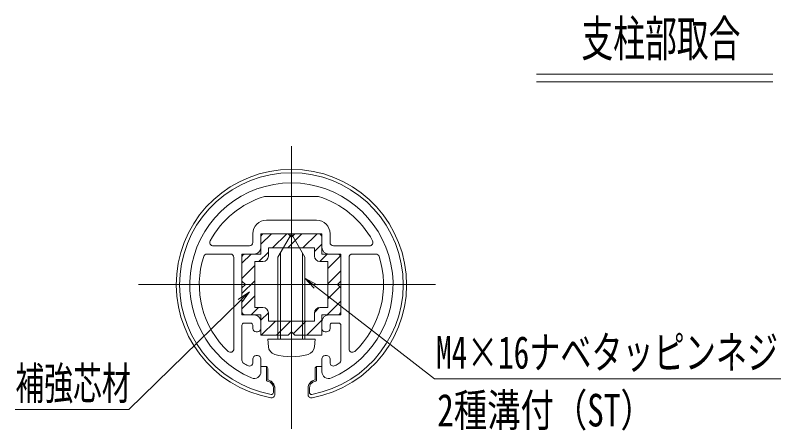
# Model space of a CAD drawing. Units: millimetres, scale not verified. Extents: x -800 to 800, y -554 to 554.
# Drawn here: x -511.9 to -286, y -196.9 to -74.2 of the extents above; entities that cross this region are included whole.
import ezdxf
from ezdxf.enums import TextEntityAlignment as Align

# ---------------------------------------------------------------- set-up
doc = ezdxf.new("R2010")
doc.units = ezdxf.units.MM
doc.header["$LTSCALE"] = 5
for name, pattern in [('DASHED3', [4, 3, -1]), ('LONG_CHAIN', [21, 18, -1, 1, -1]), ('LONG_DASHED1', [7, 6, -1])]:
    doc.linetypes.add(name, pattern=pattern)
for name, color, linetype, lineweight in [('0-5_4手摺芯', 5, 'LONG_CHAIN', 9), ('0-6_07文字', 3, 'Continuous', 9), ('0-E_5ビス類', 6, 'LONG_DASHED1', 9), ('0-F_4手摺金台', 2, 'Continuous', 9), ('1-0_4手摺（断面）', 4, 'Continuous', 9), ('1-1_笠木', 5, 'Continuous', 9), ('1-A_10ユーザー', 4, 'Continuous', 9), ('1-F_6文字', 2, 'Continuous', 9)]:
    doc.layers.add(name, color=color, linetype=linetype, lineweight=lineweight)
doc.styles.add('ＭＳ ゴシック', font='')
doc.styles.get('ＭＳ ゴシック').set_extended_font_data('MS Gothic')

# ---------------------------------------------------------------- blocks, each defined once
blk = doc.blocks.new('MLeader34')
at = {"layer": '1-F_6文字'}
blk.add_line((-446.118, -158.132), (-442.789, -155.816), dxfattribs=at)
at = {"layer": '1-F_6文字', "color": 1}
blk.add_line((-479.827, -190.556), (-511.921, -190.556), dxfattribs=at)
at = {"layer": '1-F_6文字'}
blk.add_lwpolyline([(-445.186, -159.087), (-442.789, -155.816), (-445.652, -158.61)], dxfattribs=at)
at = {"layer": '1-F_6文字', "color": 1}
blk.add_lwpolyline([(-445.652, -158.61), (-478.387, -190.556), (-479.827, -190.556)], dxfattribs=at)
at = {"layer": '1-F_6文字', "style": 'ＭＳ ゴシック', "width": 0.65}
blk.add_text('補強芯材', height=9.604, dxfattribs=at).set_placement((-511.921, -190.552), align=Align.BOTTOM_LEFT)
blk = doc.blocks.new('MLeader35')
at = {"layer": '1-F_6文字'}
blk.add_line((-423.669, -154.797), (-426.416, -151.814), dxfattribs=at)
at = {"layer": '1-F_6文字', "color": 1}
blk.add_line((-386.742, -181.575), (-285.982, -181.575), dxfattribs=at)
at = {"layer": '1-F_6文字'}
blk.add_lwpolyline([(-422.85, -153.745), (-426.416, -151.814), (-423.26, -154.271)], dxfattribs=at)
at = {"layer": '1-F_6文字', "color": 1}
blk.add_lwpolyline([(-423.26, -154.271), (-388.182, -181.575), (-386.742, -181.575)], dxfattribs=at)
at = {"layer": '1-F_6文字', "style": 'ＭＳ ゴシック'}
for s, width, p in [('M4×16ナベタッピンネジ', 0.7, (-387.715, -181.425)), ('2種溝付（ST）', 0.75, (-387.382, -198.492))]:
    blk.add_text(s, height=9.621, dxfattribs=dict(at, width=width)).set_placement(p, align=Align.BOTTOM_LEFT)

msp = doc.modelspace()

# ---------------------------------------------------------------- linework, layer by layer
at = {"layer": '0-5_4手摺芯'}
for p, q in [((-430.416, -196.349), (-430.416, -112.866)), ((-475.554, -153.687), (-387.907, -153.687))]:
    msp.add_line(p, q, dxfattribs=at)
at = {"layer": '0-6_07文字', "color": 7}
for p, q in [((-358.093, -91.589), (-288.268, -91.589)), ((-358.093, -93.789), (-288.268, -93.789))]:
    msp.add_line(p, q, dxfattribs=at)
at = {"layer": '0-E_5ビス類'}
for q in [(-434.416, -145.616), (-426.416, -145.616)]:
    msp.add_line((-430.416, -138.687), q, dxfattribs=at)
at = {"layer": '0-E_5ビス類', "linetype": 'Continuous'}
for p, q in [((-433.666, -164.487), (-433.666, -144.317)), ((-427.166, -164.487), (-427.166, -144.317)), ((-434.416, -164.487), (-434.416, -145.616)), ((-426.416, -164.487), (-426.416, -145.616)), ((-423.612, -172.06), (-423.416, -169.821))]:
    msp.add_line(p, q, dxfattribs=at)
at = {"layer": '0-E_5ビス類', "linetype": 'DASHED3'}
for p, q in [((-434.416, -169.821), (-434.416, -164.487)), ((-433.666, -169.821), (-433.666, -164.487)), ((-427.166, -169.821), (-427.166, -164.487)), ((-426.416, -169.821), (-426.416, -164.487))]:
    msp.add_line(p, q, dxfattribs=at)
at = {"layer": '0-E_5ビス類', "linetype": 'Continuous'}
msp.add_lwpolyline([(-423.416, -169.821), (-437.416, -169.821), (-437.22, -172.06)], dxfattribs=at)
for centre, radius, start, end in [((-434.63, -171.834), 2.6, 185, 254.11915), ((-426.202, -171.834), 2.6, 285.88085, 355), ((-430.416, -157.021), 18, 254.11915, 285.88085)]:
    msp.add_arc(centre, radius, start, end, dxfattribs=at)
at = {"layer": '0-F_4手摺金台'}
for p, q in [((-438.406, -127.687), (-422.426, -127.687)), ((-423.016, -134.687), (-437.816, -134.687)), ((-441.816, -138.687), (-441.816, -141.287)), ((-439.416, -142.687), (-439.416, -139.687)), ((-438.416, -138.687), (-422.416, -138.687)), ((-421.416, -142.687), (-421.416, -139.687)), ((-419.016, -141.287), (-419.016, -138.687)), ((-442.816, -142.287), (-453.496, -142.287)), ((-407.336, -142.287), (-418.016, -142.287)), ((-455.365, -144.687), (-448.416, -144.687)), ((-447.416, -145.687), (-447.416, -172.725)), ((-445.016, -161.687), (-445.016, -145.687)), ((-444.016, -144.687), (-441.416, -144.687)), ((-416.816, -144.687), (-419.416, -144.687)), ((-415.816, -161.687), (-415.816, -145.687)), ((-413.416, -172.725), (-413.416, -145.687)), ((-412.416, -144.687), (-405.467, -144.687)), ((-444.016, -162.687), (-441.416, -162.687)), ((-439.416, -164.687), (-439.416, -166.687)), ((-421.416, -164.687), (-421.416, -166.687)), ((-416.816, -162.687), (-419.416, -162.687)), ((-445.016, -165.687), (-445.016, -176.081)), ((-444.416, -165.087), (-442.416, -165.087)), ((-441.816, -165.687), (-441.816, -166.687)), ((-419.016, -165.687), (-419.016, -166.687)), ((-416.416, -165.087), (-418.416, -165.087)), ((-415.816, -165.687), (-415.816, -176.081)), ((-440.816, -167.687), (-440.416, -167.687)), ((-420.016, -167.687), (-420.416, -167.687)), ((-441.816, -175.687), (-441.816, -176.767)), ((-440.416, -174.687), (-440.816, -174.687)), ((-439.416, -175.687), (-439.416, -179.436)), ((-421.416, -175.687), (-421.416, -179.436)), ((-420.416, -174.687), (-420.016, -174.687)), ((-419.016, -175.687), (-419.016, -176.767))]:
    msp.add_line(p, q, dxfattribs=at)
at = {"layer": '0-F_4手摺金台', "color": 3}
for p, q in [((-439.416, -138.687), (-431.416, -138.687)), ((-439.416, -144.687), (-439.416, -138.687)), ((-431.416, -138.687), (-430.416, -139.687)), ((-429.416, -138.687), (-430.416, -139.687)), ((-429.416, -138.687), (-421.416, -138.687)), ((-421.416, -144.687), (-421.416, -138.687)), ((-423.616, -142.887), (-423.616, -145.287)), ((-445.016, -144.687), (-439.416, -144.687)), ((-445.016, -152.687), (-445.016, -144.687)), ((-415.816, -144.687), (-421.416, -144.687)), ((-415.816, -152.687), (-415.816, -144.687)), ((-445.016, -152.687), (-444.016, -153.687)), ((-415.816, -152.687), (-416.816, -153.687)), ((-445.016, -154.687), (-444.016, -153.687)), ((-445.016, -162.687), (-445.016, -154.687)), ((-415.816, -154.687), (-416.816, -153.687)), ((-415.816, -162.687), (-415.816, -154.687)), ((-441.216, -160.487), (-438.816, -160.487)), ((-423.616, -164.487), (-423.616, -162.087)), ((-419.616, -160.487), (-422.016, -160.487)), ((-445.016, -162.687), (-439.416, -162.687)), ((-439.416, -162.687), (-439.416, -168.687)), ((-415.816, -162.687), (-421.416, -162.687)), ((-421.416, -162.687), (-421.416, -168.687)), ((-439.416, -168.687), (-431.416, -168.687)), ((-431.416, -168.687), (-430.416, -167.687)), ((-429.416, -168.687), (-430.416, -167.687)), ((-429.416, -168.687), (-421.416, -168.687))]:
    msp.add_line(p, q, dxfattribs=at)
for points in [[(-423.616, -142.887), (-437.216, -142.887), (-437.216, -145.287)], [(-441.216, -160.487), (-441.216, -146.887), (-438.816, -146.887)], [(-419.616, -160.487), (-419.616, -146.887), (-422.016, -146.887)], [(-423.616, -164.487), (-437.216, -164.487), (-437.216, -162.087)]]:
    msp.add_lwpolyline(points, dxfattribs=at)
at = {"layer": '0-F_4手摺金台'}
for centre, radius, start, end in [((-430.416, -153.687), 30, 293.1324, 246.86761), ((-430.416, -153.687), 27.2, 107.08258, 151.75242), ((-430.416, -153.687), 27.2, 28.24758, 72.91742), ((-437.816, -138.687), 4, 90, 180), ((-423.016, -138.687), 4, 0, 90), ((-438.416, -139.687), 1, 90, 180), ((-422.416, -139.687), 1, 0, 90), ((-453.496, -141.287), 1, 151.75242, 270), ((-442.816, -141.287), 1, 270, 0), ((-418.016, -141.287), 1, 180, 270), ((-407.336, -141.287), 1, 270, 28.24758), ((-441.416, -142.687), 2, 270, 0), ((-419.416, -142.687), 2, 180, 270), ((-430.416, -153.687), 27.2, 162.22117, 226.60509), ((-455.365, -145.687), 1, 90, 162.22117), ((-448.416, -145.687), 1, 0, 90), ((-444.016, -145.687), 1, 90, 180), ((-416.816, -145.687), 1, 0, 90), ((-412.416, -145.687), 1, 90, 180), ((-430.416, -153.687), 27.2, 313.39491, 17.77883), ((-405.467, -145.687), 1, 17.77883, 90), ((-444.016, -161.687), 1, 180, 270), ((-416.816, -161.687), 1, 270, 0), ((-441.416, -164.687), 2, 0, 90), ((-419.416, -164.687), 2, 90, 180), ((-444.416, -165.687), 0.6, 90, 180), ((-442.416, -165.687), 0.6, 0, 90), ((-440.816, -166.687), 1, 180, 270), ((-440.416, -166.687), 1, 270, 0), ((-420.416, -166.687), 1, 180, 270), ((-420.016, -166.687), 1, 270, 360), ((-418.416, -165.687), 0.6, 90, 180), ((-416.416, -165.687), 0.6, 0, 90), ((-448.416, -172.725), 1, 226.60509, 0), ((-412.416, -172.725), 1, 180, 313.39491), ((-444.016, -176.081), 1, 180, 238.72917), ((-440.816, -175.687), 1, 90, 180), ((-440.416, -175.687), 1, 0, 90), ((-420.416, -175.687), 1, 90, 180), ((-420.016, -175.687), 1, 0, 90), ((-416.816, -176.081), 1, 301.27083, 0), ((-430.416, -153.687), 27.2, 238.72917, 241.75242), ((-442.816, -176.767), 1, 241.75242, 0), ((-418.016, -176.767), 1, 180, 298.24758), ((-430.416, -153.687), 27.2, 298.24758, 301.27083), ((-441.416, -179.436), 2, 246.86764, 0), ((-419.416, -179.436), 2, 180, 293.1324)]:
    msp.add_arc(centre, radius, start, end, dxfattribs=at)
at = {"layer": '0-F_4手摺金台', "color": 3}
for centre, start, end in [((-438.816, -145.287), 270, 0), ((-422.016, -145.287), 180, 270), ((-438.816, -162.087), 0, 90), ((-422.016, -162.087), 90, 180)]:
    msp.add_arc(centre, 1.6, start, end, dxfattribs=at)
at = {"layer": '1-0_4手摺（断面）'}
for p, q in [((-438.016, -177.887), (-439.416, -177.887)), ((-437.816, -177.922), (-437.816, -182.141)), ((-437.416, -178.487), (-437.416, -181.83)), ((-423.416, -178.487), (-423.416, -181.83)), ((-423.016, -177.922), (-423.016, -182.141)), ((-422.816, -177.887), (-421.416, -177.887)), ((-435.716, -185.546), (-435.716, -184.384)), ((-435.316, -186.156), (-435.316, -184.384)), ((-435.316, -185.687), (-435.316, -184.384)), ((-425.516, -186.156), (-425.516, -184.384)), ((-425.516, -185.687), (-425.516, -184.384)), ((-425.116, -185.546), (-425.116, -184.384))]:
    msp.add_line(p, q, dxfattribs=at)
for centre, radius, start, end in [((-430.416, -153.687), 34, 280.29917, 259.70083), ((-430.416, -153.687), 33, 280.49203, 259.50797), ((-438.016, -178.487), 0.6, 0, 90), ((-422.816, -178.487), 0.6, 90, 180), ((-430.416, -153.687), 29.4, 255.42183, 256.2703), ((-430.416, -153.687), 29, 256.03204, 256.2703), ((-437.916, -184.384), 2.2, 0, 76.2703), ((-437.916, -184.384), 2.6, 0, 76.2703), ((-437.916, -184.384), 2.6, 0, 54.76558), ((-422.916, -184.384), 2.6, 103.7297, 180), ((-422.916, -184.384), 2.6, 125.23442, 180), ((-422.916, -184.384), 2.2, 103.7297, 180), ((-430.416, -153.687), 29.4, 283.7297, 284.57817), ((-436.316, -186.156), 1, 259.70083, 0), ((-436.316, -185.546), 0.6, 259.50797, 0), ((-424.516, -186.156), 1, 180, 280.29917), ((-424.516, -185.546), 0.6, 180, 280.49203)]:
    msp.add_arc(centre, radius, start, end, dxfattribs=at)
at = {"layer": '1-1_笠木'}
msp.add_arc((-430.416, -153.687), 29, 283.7297, 283.96796, dxfattribs=at)
at = {"layer": '1-A_10ユーザー'}
for p, q in [((-439.416, -141.81), (-436.294, -138.687)), ((-436.003, -142.887), (-431.803, -138.687)), ((-431.513, -142.887), (-427.313, -138.687)), ((-427.023, -142.887), (-422.823, -138.687)), ((-423.616, -143.97), (-421.416, -141.77)), ((-440.003, -146.887), (-437.216, -144.1)), ((-445.016, -147.41), (-442.294, -144.687)), ((-422.041, -146.885), (-419.843, -144.687)), ((-419.616, -148.951), (-415.816, -145.151)), ((-445.016, -151.9), (-441.216, -148.1)), ((-419.616, -153.441), (-415.816, -149.641)), ((-445.016, -156.39), (-441.216, -152.59)), ((-419.616, -157.931), (-416.094, -154.409)), ((-445.016, -160.88), (-441.216, -157.08)), ((-419.882, -162.687), (-415.816, -158.621)), ((-442.333, -162.687), (-440.133, -160.487)), ((-439.416, -164.261), (-437.218, -162.063)), ((-423.601, -161.916), (-422.188, -160.502)), ((-439.353, -168.687), (-435.153, -164.487)), ((-434.863, -168.687), (-430.663, -164.487)), ((-429.894, -168.209), (-426.173, -164.487)), ((-425.882, -168.687), (-421.416, -164.221))]:
    msp.add_line(p, q, dxfattribs=at)
msp.add_lwpolyline([(-429.416, -138.687), (-430.416, -139.687), (-431.416, -138.687), (-439.416, -138.687), (-439.416, -144.687), (-445.016, -144.687), (-445.016, -152.687), (-444.016, -153.687), (-445.016, -154.687), (-445.016, -162.687), (-439.416, -162.687), (-439.416, -168.687), (-431.416, -168.687), (-430.416, -167.687), (-429.416, -168.687), (-421.416, -168.687), (-421.416, -162.687), (-415.816, -162.687), (-415.816, -154.687), (-416.816, -153.687), (-415.816, -152.687), (-415.816, -144.687), (-421.416, -144.687), (-421.416, -138.687)], close=True, dxfattribs=at)
for points in [[(-437.216, -145.287), (-437.216, -142.887), (-423.616, -142.887), (-423.616, -145.287)], [(-438.816, -160.487), (-441.216, -160.487), (-441.216, -146.887), (-438.816, -146.887)], [(-422.016, -146.887), (-419.616, -146.887), (-419.616, -160.487), (-422.016, -160.487)], [(-423.616, -162.087), (-423.616, -164.487), (-437.216, -164.487), (-437.216, -162.087)]]:
    msp.add_lwpolyline(points, dxfattribs=at)
for centre, start, end in [((-438.816, -145.287), 270, 0), ((-422.016, -145.287), 180, 270), ((-438.816, -162.087), 0, 90), ((-422.016, -162.087), 90, 180)]:
    msp.add_arc(centre, 1.6, start, end, dxfattribs=at)

# ---------------------------------------------------------------- block references
at = {"layer": '1-F_6文字'}
for name in ['MLeader35', 'MLeader34']:
    msp.add_blockref(name, (0, 0), dxfattribs=at)

# ---------------------------------------------------------------- texts
at = {"layer": '0-6_07文字', "style": 'ＭＳ ゴシック', "width": 0.65}
msp.add_text('支柱部取合', height=10.59, dxfattribs=at).set_placement((-344.816, -89.514), align=Align.BOTTOM_LEFT)

doc.saveas('drawing.dxf')
